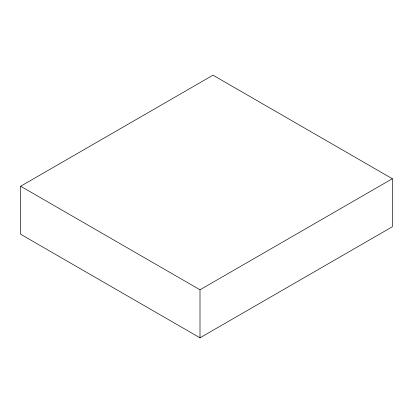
<?xml version="1.0" encoding="UTF-8"?>
<svg xmlns="http://www.w3.org/2000/svg" width="413" height="413" viewBox="0 0 413 413"><rect width="100%" height="100%" fill="white"/><g stroke="black" fill="none" stroke-linecap="round" stroke-linejoin="round"><path stroke-width="0.62" d="M20.65 186.242L213 75.187L392.35 178.736L392.35 226.758L200 337.813L20.65 234.264L20.65 186.242L200 289.787L392.35 178.736M200 289.787L200 337.813"/></g></svg>
